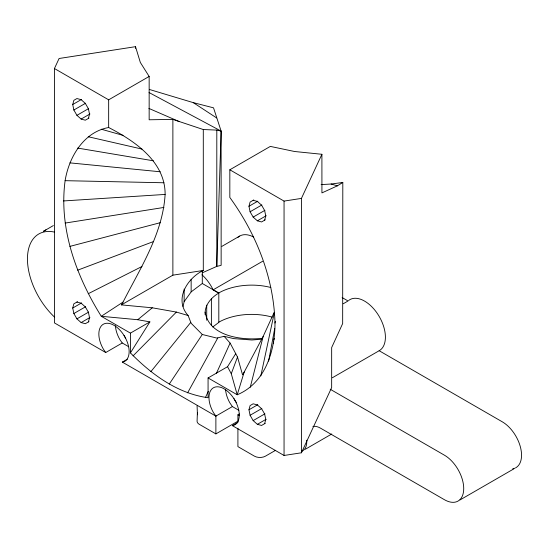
<?xml version="1.0" encoding="UTF-8"?>
<svg xmlns="http://www.w3.org/2000/svg" width="549" height="549" viewBox="0 0 549 549"><rect width="100%" height="100%" fill="white"/><g stroke="black" fill="none" stroke-linecap="round" stroke-linejoin="round"><path stroke-width="0.82" d="M197.448 413.397L197.448 414.769L197.077 405.855M128.754 346.742L122.255 342.988L105.737 352.527L54.44 322.908L54.44 68.529L59.093 58.496L135.514 46.672L140.338 62.462L149.156 76.455L149.156 119.778L172.88 119.401L203.295 129.537L216.807 130.099L216.8 266.389L202.286 272.819L202.293 283.497L191.148 291.876L184.148 301.641L183.043 306.472M321.117 184.601L331.122 184.025L342.809 182.474L342.665 323.56L331.665 347.544L331.658 387.567L301.428 452.788L284.053 455.471L232.371 425.64L237.401 422.737M202.286 272.819L202.293 270.904L203.295 270.458L203.295 129.537M149.033 92.534L221.123 131.108L216.8 266.389L221.144 265.352L221.123 131.108L213.527 107.83L193.289 102.642L149.349 89.453M123.031 302.094L101.277 316.293L137.737 319.724L149.891 321.879L130.422 333.119L101.277 316.293C76.263 276.202 58.702 228.514 65.111 180.676C68.934 157.227 83.572 131.993 108.661 127.512C134.738 140.956 165.331 161.639 165.119 194.428C162.806 233.702 140.372 267.994 123.031 302.094L121.384 304.894L152.293 307.804L176.394 312.072L188.115 315.524L191.148 323.258L202.293 334.499L216.807 338.074L224.143 336.324L233.716 338.616L251.861 339.996L261.756 339.241M130.422 333.119L130.422 352.89C151.435 374.363 177.615 393.585 208.071 397.723L208.071 377.952L237.216 394.779C265.105 383.209 275.09 350.955 274.994 323.052L275.317 321.378M197.386 412.745L197.077 421.179A7.789 4.495 0 0 0 199.362 424.356L215.881 433.895L237.751 421.268M273.381 343.324L273.683 341.656M273.978 339.989L274.274 338.321M268.612 361.132L274.706 328.563M260.823 375.921L274.39 312.374M202.293 270.904C186.495 279.283 174.15 299.939 188.115 315.524M205.127 314.632C204.468 305.23 211.139 297.551 218.811 293.036L202.293 283.497M250.255 387.258L263.156 336.434L274.212 312.312M89 118.076L85.328 120.197L81.128 119.071L76.929 115.345L73.854 110.02L72.729 104.523L73.854 100.323L76.929 98.546L81.128 99.671L85.328 103.397L88.403 108.723L89.528 114.219L88.403 118.419M89 321.584L85.328 323.704L81.128 322.579L76.929 318.852L73.854 313.527L72.729 308.03L73.854 303.83L77.526 301.71M88.403 321.927L89.528 317.727L88.403 312.23L85.328 306.905L81.128 303.178L76.929 302.053M265.236 219.826L261.564 221.947L257.364 220.822L253.164 217.095L250.09 211.77L248.965 206.273L250.09 202.073L253.762 199.953M264.639 220.17L265.764 215.97L264.639 210.473L261.564 205.148L257.364 201.421L253.164 200.296M265.236 423.334L261.564 425.454L257.364 424.329L253.164 420.603L250.09 415.277L248.965 409.78L250.09 405.581L253.164 403.803L257.364 404.929L261.564 408.655L264.639 413.98L265.764 419.477L264.639 423.677M263.156 336.434L244.195 372.05L237.216 394.779L231.273 373.725L227.547 366.711L235.734 353.659M231.273 373.725L237.511 357.008L230.113 343.091L224.143 336.324M205.415 397.62L208.236 391.389M216.354 373.471L230.113 343.091M301.428 452.788L301.428 198.402L321.906 154.283L294.552 151.497L270.321 146.405L229.832 169.785L229.832 197.468C256.273 233.853 273.807 277.767 274.994 323.052M187.607 392.851L217.754 337.978M244.195 372.05L242.548 374.85L237.511 357.008M130.422 352.89L149.891 321.879M169.243 384.101L202.293 334.499M150.886 371.646L190.757 322.393M133.078 355.862L176.394 312.072M137.737 319.724L152.293 307.804M212.738 326.991L218.811 322.414L218.811 293.036M321.906 154.283L321.927 192.905L337.388 185.837L342.809 182.474M305.319 449.26L331.774 433.985M460.041 499.926L513.734 468.928M45.896 229.887L43.481 231.28L53.377 225.564M239.638 236.097L221.885 246.364M72.729 104.523L81.54 99.431M73.854 110.02L85.603 103.239M76.929 115.345L88.677 108.565M54.44 68.529L108.661 99.829L149.156 76.455M81.128 119.071L89.94 113.979M72.729 308.03L81.54 302.938M248.965 206.273L257.783 201.188M73.854 313.527L85.603 306.747M250.09 211.77L261.846 204.99M76.929 318.852L88.677 312.065M253.164 217.095L264.92 210.315M81.128 322.579L89.94 317.487M257.364 220.822L266.176 215.736M121.384 304.894L172.88 275.166L203.295 270.458M201.963 274.802A29.44 16.998 60 0 1 213.129 289.851L262.697 261.235M238.849 410.302L232.392 406.576L215.874 416.115L122.345 362.114L127.375 359.211M208.071 377.952L227.547 366.711M343.242 303.762L348.066 300.982L342.13 297.558M237.909 422.346L237.909 414.818L239.371 413.973M248.965 409.78L257.783 404.695M250.09 415.277L261.846 408.497M253.164 420.603L264.92 413.822M332.344 377.76L379.16 350.729L502.273 421.81A27.258 15.743 60 0 1 520.171 446.131A27.258 15.743 60 0 1 515.573 467.858M257.364 424.329L266.176 419.237M275.598 450.297L265.448 456.157A7.789 4.495 0 0 1 254.434 456.157L237.909 446.611L237.909 428.206M88.238 293.722L141.985 266.485M77.67 270.177L153.397 241.581M122.345 362.114L124.946 361.208A21.418 12.366 60 0 0 124.465 336.201A21.418 12.366 60 0 0 103.047 324.39A21.418 12.366 60 0 0 103.528 349.397L105.737 352.527M232.371 425.64L234.828 424.878A21.418 12.366 60 0 0 234.828 400.146A21.418 12.366 60 0 0 213.41 387.779A21.418 12.366 60 0 0 213.41 412.512L215.874 416.115M69.881 246.391L160.253 222.695M65.111 223.079L163.945 207.44M229.832 169.785L284.053 201.092L301.428 198.402M262.34 338.301C242.411 340.62 209.045 336.516 205.127 312.113M63.499 200.948L165.119 194.428M65.111 180.676L163.945 182.769M69.881 162.868L160.253 171.775M77.67 148.079L153.397 160.802M88.238 136.742L141.985 149.081M216.807 130.099L221.123 131.108M101.277 129.221L123.031 135.356M331.122 184.025L337.388 185.837M148.903 108.421L179.303 121.617M213.129 289.851L218.639 293.029A46.734 26.983 0 0 1 270.808 287.491M330.23 389.255L444.443 455.196A27.258 15.743 60 0 1 463.72 488.589A27.258 15.743 60 0 1 444.443 499.714L320.527 428.172A19.469 11.241 60 0 0 312.875 426.436M237.909 414.818L239.35 415.648M193.289 102.642L216.656 117.939M122.255 342.988L120.053 339.858A21.418 12.366 60 0 1 115.407 325.687M232.392 406.576L229.935 402.973A21.418 12.366 60 0 1 225.557 389.598M306.754 440.209L306.754 441.842A19.469 11.241 60 0 1 301.367 451.347M284.053 201.092L284.053 455.471M215.881 415.483L215.881 433.895M211.386 298.622L211.386 325.488M206.719 305.134L206.719 320.239M191.148 279.283L191.148 291.876M184.148 289.048L184.148 301.641M172.88 119.401L172.88 275.166M135.514 46.672L135.514 48.353M108.661 99.829L108.661 127.512M236.406 402.527A11.68 6.746 60 0 1 234.011 398.643M125.597 338.081A11.68 6.746 59.9 0 1 124.047 335.453M218.639 322.284A46.734 26.983 0 0 1 272.208 317.123M54.612 317.178A54.523 31.478 60 0 1 27.45 259.046A54.523 31.478 60 0 1 54.481 232.09M348.636 300.488A29.44 16.998 60 0 1 378.728 315.668A29.44 16.998 60 0 1 379.16 350.729M514.9 468.18A27.258 15.743 60 0 1 512.697 468.812M237.847 237.449A29.44 16.998 60 0 1 253.7 237.099"/></g></svg>
